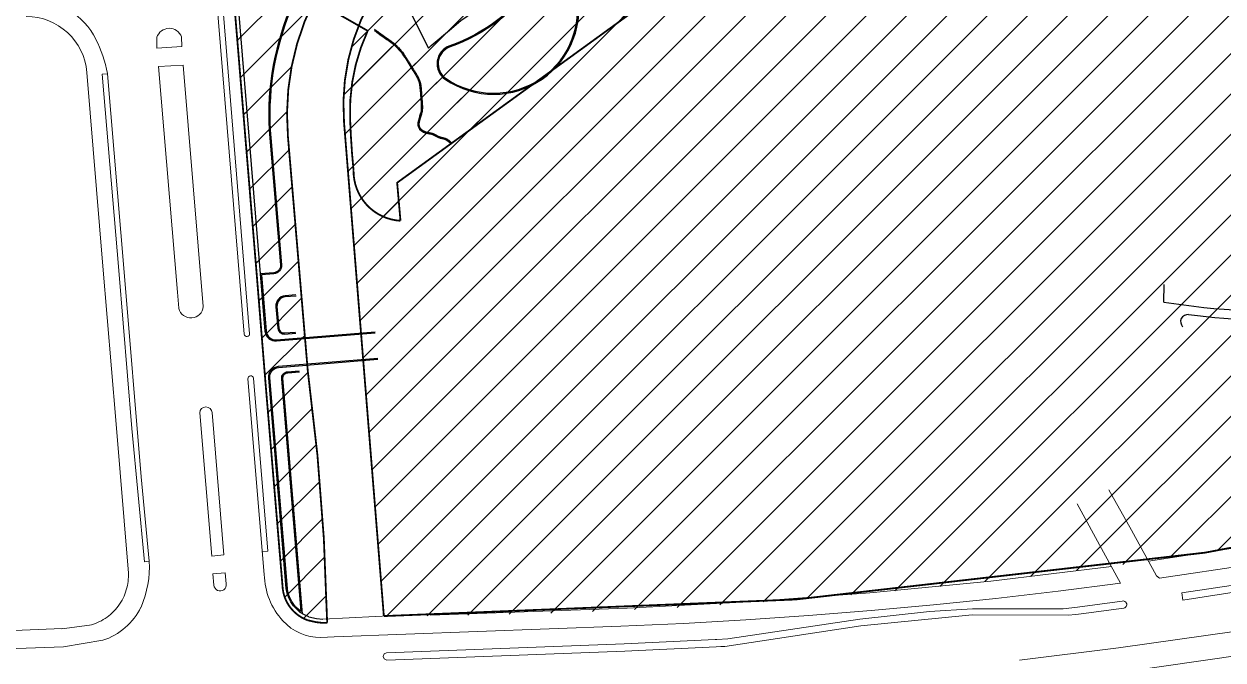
# Model space of a CAD drawing. Extents: x 216 to 1057, y -885 to -291.
# Drawn here: x 991.64 to 1000.66, y -681.58 to -676.79 of the extents above; entities that cross this region are included whole.
import ezdxf

# ---------------------------------------------------------------- set-up
doc = ezdxf.new("R2010")
doc.units = 0
doc.header["$LTSCALE"] = 1000
doc.header["$MEASUREMENT"] = 0
doc.layers.get('0').update_dxf_attribs({"linetype": 'CONTINUOUS'})
pattern_1 = [(45, (-343244937.3183714, -671142701.8827525), (-5612.66007566822, 5612.660075668221), [])]

# ---------------------------------------------------------------- blocks, each defined once
blk = doc.blocks.new('索引图')
h = blk.add_hatch()
h.set_pattern_fill('ANSI31', color=251, scale=5000)
h.set_pattern_definition(pattern_1)
edge = h.paths.add_edge_path()
edge.add_line((65039.75896221399, 227726.8412430286), (50144.0169519186, 236308.6762171984))
edge.add_arc((111118.7546775937, 197745.795006156), 72145.78607245079, 136.7135770476653, 147.6890902863402, ccw=False)
edge.add_arc((55222.24932676554, 242320.2357259989), 5945.569920319424, 36.22968581515312, 55.36616219692439, ccw=False)
edge.add_arc((45671.90617787838, 261169.8505263329), 21000.00061412105, 313.0910791496422, 341.6352244862869)
edge.add_line((65602.37440997362, 254553.4722237587), (70212.7217501998, 253727.9627871513))
edge.add_arc((-68888.84320658445, 281682.6169974804), 141882.7264519735, 348.6368706921875, 379.8156959760809)
edge.add_arc((79269.00621908903, 335068.5775517225), 15599.99999998764, 121.1953275978307, 199.8156959760123, ccw=False)
edge.add_line((71188.8730610609, 348412.918979764), (87502.3419971466, 358290.8887537718))
edge.add_arc((73931.8619491458, 380702.5391000509), 26199.99999956226, 301.1953275997715, 376.9572142568705)
edge.add_arc((-1394.708053231239, 357734.3895500898), 104950.4161386512, 16.95721425698097, 53.08198485125153)
edge.add_arc((81167.85819810629, 467625.424447298), 32500.00000032232, 204.9017030568265, 233.0819848513924, ccw=False)
edge.add_line((51689.33447891474, 453940.8842885494), (47785.38488781452, 451668.9061406851))
edge.add_arc((81167.85845446587, 467625.4244873524), 37000.00025913116, 183.3424068171192, 205.5473748497198, ccw=False)
edge.add_line((44230.79749673605, 465468.2163425684), (42221.40301960707, 465350.8631471395))
edge.add_line((42221.40301960707, 465350.8631471395), (40785.28002518415, 482413.1694027185))
edge.add_line((40785.28002518415, 482413.1694027185), (53978.46791404486, 483448.5028840303))
edge.add_line((53978.46791404486, 483448.5028840303), (53602.36846375465, 488434.360661149))
edge.add_line((53602.36846375465, 488434.360661149), (40365.90949773788, 487395.6314884424))
edge.add_line((40365.90949773788, 487395.6314884424), (36383.36198371649, 534711.526846528))
edge.add_line((36383.36198371649, 534711.526846528), (64610.97303968668, 537069.3659398556))
edge.add_line((64610.97303968668, 537069.3659398556), (64194.77480983734, 542052.0137332678))
edge.add_line((64194.77480983734, 542052.0137332678), (35963.99808198214, 539693.9102127552))
edge.add_line((35963.99808198214, 539693.9102127552), (31980.16546791792, 587025.0736023188))
edge.add_line((31980.16546791792, 587025.0736023188), (94540.675783813, 592079.6921598911))
edge.add_line((94540.675783813, 592079.6921598911), (94424.052498281, 597302.6379964352))
edge.add_line((94424.052498281, 597302.6379964352), (31562.84258747101, 592148.3705692291))
edge.add_line((31562.84258747101, 592148.3705692291), (30981.79819875956, 598886.4867646694))
edge.add_arc((126643.6251923442, 606937.2541851997), 95999.99999901037, 133.5050688912361, 184.8105978535675, ccw=False)
edge.add_arc((45892.10632199049, 692016.5242335796), 21299.99996617055, 313.5050688355328, 432.3342104929052)
edge.add_line((52355.89347732067, 712312.0768047571), (33810.65896737576, 718218.4175065756))
edge.add_line((33810.65896737576, 718218.4175065756), (40080.50717884302, 736161.48064816))
edge.add_line((40080.50717884302, 736161.48064816), (33283.52030396461, 738536.5531574488))
edge.add_line((33283.52030396461, 738536.5531574488), (26956.71707975864, 720430.4960554838))
edge.add_line((26956.71707975864, 720430.4960554838), (-880.1790645718575, 729266.8573923111))
edge.add_arc((940.6060470342636, 734983.9144654274), 5999.999999992971, 187.549543312213, 252.3342105476363, ccw=False)
edge.add_arc((-10955.37345933914, 733407.3131895065), 5999.999999985237, 7.549543312213022, 100.4253986594907)
edge.add_line((-12041.10427010059, 739308.2613003254), (-17590.43059402704, 738305.3310259581))
edge.add_line((-17590.43059402704, 738305.3310259581), (-16572.01072865725, 726303.5083287954))
edge.add_line((-16572.01072865725, 726303.5083287954), (-11963.01318752766, 670103.8019132614))
edge.add_line((-11963.01318752766, 670103.8019132614), (-11476.08093047142, 664166.4056055546))
edge.add_line((-11476.08093047142, 664166.4056055546), (-4072.65585398674, 573892.952265501))
edge.add_line((-4072.65585398674, 573892.952265501), (1790.096254229546, 503356.2812168598))
edge.add_line((1790.096254229546, 503356.2812168598), (2000.762499928474, 497397.8173377514))
edge.add_line((2000.762499928474, 497397.8173377514), (7900.236226499081, 430409.8986746073))
edge.add_line((7900.236226499081, 430409.8986746073), (11851.08685702085, 383607.6787221432))
edge.add_line((11851.08685702085, 383607.6787221432), (14342.36980366707, 350650.6893720627))
edge.add_line((14342.36980366707, 350650.6893720627), (15204.0347943306, 340012.959864974))
edge.add_line((15204.0347943306, 340012.959864974), (20966.85816240311, 305603.0881006718))
edge.add_line((20966.85816240311, 305603.0881006718), (22461.14092415571, 285859.835247159))
edge.add_line((22461.14092415571, 285859.835247159), (21754.86009925604, 261170.8434536457))
edge.add_line((21754.86009925604, 261170.8434536457), (30653.94090592861, 153776.6104109287))
edge.add_line((30653.94090592861, 153776.6104109287), (33174.83795112371, 122674.3955732584))
edge.add_line((33174.83795112371, 122674.3955732584), (37915.73838037252, 66041.09492123127))
edge.add_arc((48472.60482776165, 67281.92547941208), 10629.53854417611, 186.7036605213939, 250.1653040768115)
edge.add_line((44865.92144441605, 57282.97930324078), (47151.96110451221, 56765.28176283836))
edge.add_line((47151.96110451221, 56765.28176283836), (49009.55516338348, 56536.99230396748))
edge.add_line((49009.55516338348, 56536.99230396748), (50296.17029505968, 56605.24908864498))
edge.add_arc((-577765.0530421734, 43560.23751211166), 628196.6830435302, 1.18987867152913, 7.611029075072559)
edge.add_line((44897.25703203678, 126763.1232790947), (43961.08181154728, 137820.4047811031))
edge.add_line((43961.08181154728, 137820.4047811031), (39359.18594378233, 192143.6012781858))
edge.add_arc((110504.3613590002, 198170.5420668125), 71400.00000092252, 153.3989071060402, 184.8421522172885, ccw=False)
edge.add_line((46662.3586743474, 230141.7587052584), (61603.51059597731, 221603.0646955967))
edge.add_arc((110100.510445118, 199131.6274909973), 53450.20565355947, 155.1390094013091, 181.9101411584865)
edge.add_arc((282263.0806388259, 204873.3534212112), 225708.4942563293, 181.9101409965384, 185.647007647667)
edge.add_arc((71513.87102419138, 182487.8817251921), 13865.03803871287, 179.2731188041788, 266.7626804279899)
edge.add_line((70730.88699603081, 168644.969610095), (69800.71190673113, 179258.5656217337))
edge.add_line((69800.71190673113, 179258.5656217337), (134241.9552510381, 226000.3829113245))
edge.add_arc((328879.0178039074, 387190.4928816557), 252716.9121199787, 207.8339005002649, 219.6301040894119, ccw=False)
edge.add_line((105400.2214531898, 269194.4537401199), (72274.11913716793, 236895.2158408165))
edge.add_arc((105174.7310225964, 203496.4489119053), 46882.06367905883, 134.5695035920776, 148.8796678864627)
h = blk.add_hatch()
h.set_pattern_fill('ANSI31', color=251, scale=5000)
h.set_pattern_definition(pattern_1)
edge = h.paths.add_edge_path()
edge.add_line((78506.11630022526, 216798.7552644014), (79272.68162858486, 217541.1172474623))
edge.add_line((79272.68162858486, 217541.1172474623), (84393.28362226486, 221816.0131530762))
edge.add_line((84393.28362226486, 221816.0131530762), (87555.68162858486, 224456.1172474623))
edge.add_line((87555.68162858486, 224456.1172474623), (96376.68162858486, 230660.1172475815))
edge.add_line((96376.68162858486, 230660.1172475815), (105686.6816285849, 236124.1172474623))
edge.add_line((105686.6816285849, 236124.1172474623), (107861.9675369263, 236313.1649591923))
edge.add_arc((27290.22428244352, 302092.0981528759), 104012.8543169804, 320.7717307540655, 352.4364694220376)
edge.add_arc((-55670.77713948488, 309399.6721342802), 187249.9999995901, 353.5612781718296, 379.1994220405145)
edge.add_arc((115924.6824411154, 382924.8378961086), 13045.17986769451, 293.6815624031804, 311.9466728365076)
edge.add_arc((117045.3323452473, 381677.8981174231), 11368.66114745598, 311.9466728317181, 333.1114797016543)
edge.add_arc((118232.6518936753, 381075.8356189728), 10037.41850911229, 333.1114797012557, 356.653467660576)
edge.add_arc((119724.2488600016, 380988.6152056456), 8543.273633147379, 356.6534676567917, 382.2032367480386)
edge.add_arc((119724.2488583922, 380988.6152046919), 8543.273634961313, 22.20323674988164, 47.75300583375193)
edge.add_arc((118719.6934627295, 379882.5693793297), 10037.4185110513, 47.75300584041391, 71.29499379664887)
edge.add_arc((118292.7696042061, 378621.63996768), 11368.6611493815, 71.29499379637704, 92.45980066327813)
edge.add_arc((118364.7231618166, 376946.6660261154), 13045.17986964413, 92.45980066371165, 110.724911092733)
edge.add_arc((-55670.7771396637, 309399.672134161), 187249.9999998724, 25.20705145624709, 50.83827600460831)
edge.add_arc((-54915.23735719919, 297130.0249285698), 196463.1965597658, 53.26957257406382, 60.71790381581674)
edge.add_arc((-118049.7542366385, 206886.9255295992), 306250.0000002055, 58.67287019780524, 72.0304299744014)
edge.add_arc((-148900.938395381, 111764.8753211498), 406249.9999994747, 72.03042997477388, 78.1245314997645)
edge.add_line((-65300.69579190016, 509319.9808552265), (-66736.82238304615, 527440.4172478914))
edge.add_line((-66736.82238304615, 527440.4172478914), (-63368.45103734732, 537955.8722535372))
edge.add_line((-63368.45103734732, 537955.8722535372), (-67690.74742949009, 537798.612752676))
edge.add_line((-67690.74742949009, 537798.612752676), (-83990.06603604555, 537505.655192256))
edge.add_line((-83990.06603604555, 537505.655192256), (-109457.9969251156, 536426.8710268736))
edge.add_line((-109457.9969251156, 536426.8710268736), (-117676.0151106715, 536078.7678407431))
edge.add_line((-117676.0151106715, 536078.7678407431), (-118730.644874692, 536143.2607002258))
edge.add_line((-118730.644874692, 536143.2607002258), (-136319.3287109733, 538681.5170490742))
edge.add_arc((-138701.253981173, 516134.3713635206), 22672.61225704688, 83.96952745067459, 93.95081027595474)
edge.add_line((-140263.3973469734, 538753.1037476063), (-159307.2873545289, 538029.8991575241))
edge.add_line((-159307.2873545289, 538029.8991575241), (-180679.6982193589, 537218.2674148083))
edge.add_line((-180679.6982193589, 537218.2674148083), (-217098.5799700022, 535835.235773921))
edge.add_line((-217098.5799700022, 535835.235773921), (-226369.9915115833, 535483.147503972))
edge.add_line((-226369.9915115833, 535483.147503972), (-240166.783254385, 510168.1415795088))
edge.add_line((-240166.783254385, 510168.1415795088), (-235745.7731459141, 363883.5881646872))
edge.add_line((-235745.7731459141, 363883.5881646872), (-54297.60099989176, 370487.5962162018))
edge.add_line((-54297.60099989176, 370487.5962162018), (-64269.76850378513, 496312.1774601936))
edge.add_arc((-148900.9383949041, 111764.8753269911), 393749.9999937321, 72.0304299724848, 77.58820954259392, ccw=False)
edge.add_arc((-118049.7542303801, 206886.9255433083), 293749.9999851856, 65.19437029978161, 72.03042997191648, ccw=False)
edge.add_arc((11439.95696645975, 473616.4977419376), 6249.999999956084, 180.7521620856717, 244.1047299742118)
edge.add_arc((-118049.7542251348, 206886.9255487919), 290249.9999778526, 58.7378666963636, 64.1047299738392, ccw=False)
edge.add_line((32576.72781985998, 454993.2039737701), (33851.9603126049, 457143.5111902952))
edge.add_arc((-55670.77713942528, 309399.6721338034), 172750.0000001612, 26.461641723062996, 58.78698167293902, ccw=False)
edge.add_line((98980.7030094862, 386376.8258080482), (87702.43091851473, 377803.2442071438))
edge.add_line((87702.43091851473, 377803.2442071438), (94619.1218444109, 360857.1470469236))
edge.add_line((94619.1218444109, 360857.1470469236), (108858.8998265266, 362669.1019433737))
edge.add_arc((-59942.84334033728, 309428.3925144672), 176998.8746762678, -6.321297486991909, 17.505471916240992, ccw=False)
edge.add_arc((35948.34435355663, 304855.1444985867), 81409.4972961295, 295.65199387330176, 349.4432382979082, ccw=False)
edge.add_line((71190.83742952347, 231469.3629616499), (78506.11630022526, 216798.7552644014))
h = blk.add_hatch()
h.set_pattern_fill('ANSI31', color=251, scale=5000)
h.set_pattern_definition(pattern_1)
edge = h.paths.add_edge_path()
edge.add_line((407831.9553396106, 97536.47692644596), (388143.30102247, 160667.2160950899))
edge.add_line((388143.30102247, 160667.2160950899), (305374.6871128082, 245409.0003935099))
edge.add_line((305374.6871128082, 245409.0003935099), (279976.9427996874, 270302.5372993946))
edge.add_line((279976.9427996874, 270302.5372993946), (221418.0693919063, 285967.4484360218))
edge.add_line((221418.0693919063, 285967.4484360218), (104933.7536927462, 271352.3066174984))
edge.add_arc((298421.8122437, 13321.53910422325), 322517.4503578173, 126.8649209696995, 134.3416268182661)
edge.add_arc((115229.625425756, 200772.8967078924), 60415.5831790459, 134.3416268182649, 184.5076562770298)
edge.add_line((55000.91727811098, 196024.6964452267), (66095.01932185888, 58444.80700993538))
edge.add_arc((60568.17330467701, 1620027.456253409), 1561592.429683611, 270.2027837775651, 282.8487421505745)
at = {"color": 251, "linetype": 'Continuous', "lineweight": 13}
for p, q in [((22756.04377508163, 261197.9197955132), (31650.208314538, 153863.0684068203)), ((28688.64680713415, 137169.4796071053), (20481.17272561789, 237268.8460410833)), ((2821.146444141865, 219802.3972879648), (2815.592414975166, 216731.053669095)), ((2815.592414975166, 216731.053669095), (9806.504478037357, 217247.9554712772)), ((9806.504478037357, 217247.9554712772), (9705.384034216404, 219895.856995225)), ((10168.89731401205, 212039.0500538349), (3265.447782874107, 211623.7609424591)), ((3265.447782874107, 211623.7609424591), (8558.069348990917, 148766.6730000973)), ((15769.76999497414, 144708.8744976521), (10168.89731401205, 212039.0500538349)), ((-16683.07906681299, 209971.1541948318), (-12197.95478373766, 156003.5084788799)), ((-12446.45190179348, 209475.9903601408), (-10889.91049641371, 209632.5514601469)), ((-7804.639638662338, 154783.2352799177), (-12446.45190179348, 209475.9903601408)), ((-10889.91049641371, 209632.5514601469), (-6243.913589775562, 154349.7329947948)), ((-12197.95478373766, 156003.5084788799), (-8641.63561207056, 113034.8489975929)), ((-4118.713044166565, 110766.6582298279), (-7804.639638662338, 154783.2352799177)), ((-6243.913589775562, 154349.7329947948), (-1535.040401339531, 97305.70258903503)), ((8955.888065218925, 144241.1935185194), (8558.069348990917, 148766.6730000973)), ((29718.6627407074, 124736.6710432768), (33720.54469245672, 76511.05277383327)), ((14771.30203765631, 115143.5230635405), (18130.96503162384, 75130.23549246788)), ((21469.62644571066, 75486.20020699501), (18202.36691778898, 115169.318872571)), ((-8641.63561207056, 113034.8489975929), (-5114.633916795254, 70443.24468314648)), ((-4118.713044166565, 110766.6582298279), (-600.4752593636513, 73597.0032659769)), ((-1535.040401339531, 97305.70258903503), (697.4425401687622, 73719.85573136806)), ((274459.5044685602, 82406.79124844074), (281480.5345705748, 69684.02988243103)), ((307125.6748945713, 77993.01680362225), (279252.0212805867, 73722.30378651619)), ((-600.4752593636513, 73597.0032659769), (697.4425401687622, 73719.85573136806)), ((18130.96503162384, 75130.23549246788), (21469.62644571066, 75486.20020699501)), ((32335.10115331411, 76392.54740488529), (33720.54469245672, 76511.05277383327)), ((-5114.633916795254, 70443.24468314648), (-5099.658675193787, 69873.35214912891)), ((21823.6020950675, 70494.53364312649), (18473.06181162596, 70205.59075665474)), ((18473.06181162596, 70205.59075665474), (18746.35547500849, 67049.07981729507)), ((22162.06405961514, 67430.90536653996), (21823.6020950675, 70494.53364312649)), ((268917.5457948446, 72221.98421931267), (235270.8148358464, 68223.3199659586)), ((308904.7179805636, 72949.79195845127), (282239.6696475744, 68994.97908341885)), ((-5385.171631932259, 66933.69325065613), (-5519.215709865093, 66337.97595512867)), ((-5277.519901037216, 67528.91590452194), (-5385.171631932259, 66933.69325065613)), ((-5195.790503621101, 68122.0074762106), (-5277.519901037216, 67528.91590452194)), ((-5139.390172183514, 68711.4090127945), (-5195.790503621101, 68122.0074762106)), ((-5107.614152550697, 69295.64911222458), (-5139.390172183514, 68711.4090127945)), ((-5099.658675193787, 69873.35214912891), (-5107.614152550697, 69295.64911222458)), ((18746.35547500849, 67049.07981729507), (18785.64325350523, 67053.47160923481)), ((235270.8148358464, 68223.3199659586), (201535.7838455439, 64967.65103662014)), ((271418.6631761193, 67591.18596327305), (254077.6155022979, 65390.98850786686)), ((281480.5345705748, 69684.02988243103), (282237.2919085622, 68994.65791857243)), ((309582.4624090791, 68113.34581029415), (288528.8730995059, 64920.75145065784)), ((-6323.840912818909, 63984.8959581852), (-6591.914248406887, 63413.05146789551)), ((-6082.337861418724, 64565.12384867668), (-6323.840912818909, 63984.8959581852)), ((-5867.681743741035, 65151.91820919514), (-6082.337861418724, 64565.12384867668)), ((-5679.988188803196, 65743.46614682674), (-5867.681743741035, 65151.91820919514)), ((-5519.215709865093, 66337.97595512867), (-5679.988188803196, 65743.46614682674)), ((201535.7838455439, 64967.65103662014), (167737.092623055, 62457.63019168377)), ((254077.6155022979, 65390.98850786686), (236708.8250031471, 63390.89797580242)), ((288525.9674013257, 64945.23783504963), (288765.520873487, 62926.51540327072)), ((288765.520873487, 62926.51540327072), (310948.4031216502, 66288.73825919628)), ((-8722.63802164793, 60255.7821199894), (-9155.68811839819, 59790.09155189991)), ((-8309.87533825636, 60741.19779908657), (-8722.63802164793, 60255.7821199894)), ((-7918.716926813126, 61244.98419392109), (-8309.87533825636, 60741.19779908657)), ((-7550.356524527073, 61765.6724435091), (-7918.716926813126, 61244.98419392109)), ((-7205.852671504021, 62301.69343578815), (-7550.356524527073, 61765.6724435091)), ((-6886.118577599525, 62851.39353716373), (-7205.852671504021, 62301.69343578815)), ((-6591.914248406887, 63413.05146789551), (-6886.118577599525, 62851.39353716373)), ((-2011.967016935349, 60139.6082341671), (-1600.83447945118, 60920.66442549229)), ((133899.4740589261, 60694.81993424892), (79059.61573624611, 58720.97394824028)), ((167737.092623055, 62457.63019168377), (133899.4740589261, 60694.81993424892)), ((219315.7580245733, 61591.41538619995), (201901.8925095201, 59992.96161627769)), ((230118.5481284857, 60469.53025329113), (218201.8871361613, 59769.37486469746)), ((236708.8250031471, 63390.89797580242), (219315.7580245733, 61591.41538619995)), ((255472.0297033191, 60492.74710059166), (230118.5481284857, 60469.53025329113)), ((259398.0504598022, 60949.09806227684), (255472.0297033191, 60492.74710154533)), ((271848.6624532938, 62612.38258755207), (259398.0504598022, 60949.09806227684)), ((260403.7669104934, 59071.76040554047), (272331.1246067882, 60654.50001716614)), ((-13163.81206464767, 56891.51467359066), (-13707.55112361908, 56640.94502389431)), ((-12625.56761962175, 57167.5071117878), (-13163.81206464767, 56891.51467359066)), ((-12094.52019238472, 57468.89647710323), (-12625.56761962175, 57167.5071117878)), ((-11572.39611029625, 57795.50962078571), (-12094.52019238472, 57468.89647710323)), ((-11060.93002146482, 58147.02104127407), (-11572.39611029625, 57795.50962078571)), ((-10561.84835773706, 58522.94972002506), (-11060.93002146482, 58147.02104127407)), ((-10076.8521605134, 58922.65813612938), (-10561.84835773706, 58522.94972002506)), ((-9607.59952712059, 59345.35354101658), (-10076.8521605134, 58922.65813612938)), ((-9155.68811839819, 59790.09155189991), (-9607.59952712059, 59345.35354101658)), ((-4666.57009780407, 56512.37944424152), (-4059.650683939457, 57190.49266541004)), ((-4059.650683939457, 57190.49266541004), (-3489.256908595562, 57895.26571846008)), ((-3489.256908595562, 57895.26571846008), (-2957.018781781197, 58623.75912511349)), ((-2957.018781781197, 58623.75912511349), (-2464.255302071571, 59372.91721403599)), ((-2464.255302071571, 59372.91721403599), (-2011.967016935349, 60139.6082341671)), ((49044.32183521986, 57540.24296486378), (78410.29433357716, 59098.15007638931)), ((49044.32183521986, 57540.24296486378), (78410.29433357716, 59098.15007638931)), ((78410.29433357716, 59098.15007638931), (79059.61573624611, 58720.97394824028)), ((167025.721594274, 57400.42158031464), (149570.4090739489, 56406.77395284176)), ((161930.9274683595, 52070.49463415146), (198723.7992984653, 57600.19866478443)), ((184470.715654254, 58595.87709987164), (167025.721594274, 57400.42158031464)), ((201901.8925095201, 59992.96161627769), (184470.715654254, 58595.87709987164)), ((198723.7992984653, 57600.19866478443), (218201.8871361613, 59769.37486469746)), ((199074.0892535448, 55722.5762424469), (230115.4909754395, 58778.8748550415)), ((256783.2664898038, 58730.65249252319), (230115.4909754395, 58778.8748550415)), ((256783.2664898038, 58730.65249347687), (258931.5447824597, 58900.16259765625)), ((258931.5447824597, 58900.16259765625), (260403.7669104934, 59071.76040554047)), ((-23591.93633633852, 54943.89930415154), (-172036.7110877633, 49327.96906888485)), ((-15905.00977087021, 55888.67900216579), (-23698.78347212076, 54930.76700770855)), ((-15355.36349642277, 56039.97586071491), (-15905.00977087021, 55888.67900216579)), ((-14804.90811723471, 56215.4836114645), (-15355.36349642277, 56039.97586071491)), ((-14255.12071168423, 56415.68357133865), (-14804.90811723471, 56215.4836114645)), ((-13707.55112361908, 56640.94502389431), (-14255.12071168423, 56415.68357133865)), ((-8949.247998654842, 53144.19935417175), (-8172.414840936661, 53611.72941613197)), ((-8172.414840936661, 53611.72941613197), (-7416.938324809074, 54119.11876499653)), ((-7416.938324809074, 54119.11876499653), (-6685.842192649841, 54664.84316813946)), ((-6685.842192649841, 54664.84316813946), (-5981.997954785824, 55247.07639360428)), ((-5981.997954785824, 55247.07639360428), (-5308.087693035603, 55863.71015298367)), ((-5308.087693035603, 55863.71015298367), (-4666.57009780407, 56512.37944424152)), ((132108.2790930271, 55615.03218626976), (52265.54383963346, 52676.39244556427)), ((132108.2790930271, 55615.03218626976), (52265.54383963346, 52676.39244556427)), ((149570.4090739489, 56406.77395284176), (132108.2790930271, 55615.03218626976)), ((161116.6185702085, 50006.12934827805), (199074.0892535448, 55722.5762424469)), ((270847.0500474572, 49557.12603366375), (303766.2772709131, 54279.02079069614)), ((-23237.91604441404, 49878.90673482418), (-12206.57876819372, 51691.96897280216)), ((-12206.57876819372, 51691.96897280216), (-11376.20235782862, 51991.22432434559)), ((-11376.20235782862, 51991.22432434559), (-10554.36605668068, 52333.22567212582)), ((-10554.36605668068, 52333.22567212582), (-9744.301280736923, 52717.73673832417)), ((-9744.301280736923, 52717.73673832417), (-8949.247998654842, 53144.19935417175)), ((52265.54383963346, 52676.39244556427), (48511.88225877285, 52508.7645483017)), ((133113.4043427706, 50704.18887031078), (66834.59347999096, 48237.02449119091)), ((133113.4043427706, 50704.18887031078), (66834.59347999096, 48237.02449119091)), ((158418.6537847519, 51873.37333917618), (133113.4043427706, 50704.18887031078)), ((158864.0383147001, 51901.71575081348), (158418.6537847519, 51873.37333917618)), ((161930.9274683595, 52070.49463415146), (158864.0383147001, 51901.71575081348)), ((-171534.6916297674, 44360.0344825983), (-23237.91604441404, 49878.90673482418)), ((66174.42863869667, 47886.72479450703), (65927.89213222265, 47181.21275305748)), ((66174.42863869667, 47886.72479450703), (65927.89213222265, 47181.21275305748)), ((65927.89213222265, 47181.21275305748), (66226.1976929307, 46495.98192894459)), ((65927.89213222265, 47181.21275305748), (66226.1976929307, 46495.98192894459)), ((66834.59347999096, 48237.02449119091), (66174.42863869667, 47886.72479450703)), ((66834.59347999096, 48237.02449119091), (66174.42863869667, 47886.72479450703)), ((66910.57862603664, 46195.73164367676), (133218.7157012224, 48663.98772525787)), ((66910.57862603664, 46195.73164367676), (133218.7157012224, 48663.98772525787)), ((133218.7157012224, 48663.98772525787), (158704.7214132547, 49869.31647598743)), ((158704.7214132547, 49869.31647598743), (160047.8080140948, 49955.99208772182)), ((160047.8080140948, 49955.99208772182), (161116.6185702085, 50006.12934911251)), ((243266.0781934261, 46195.42632973194), (270847.0500474572, 49557.12603366375)), ((305419.8035751581, 47641.76647233963), (272548.0953127742, 42941.01580512524)), ((66226.1976929307, 46495.98192894459), (66910.57862603664, 46195.73164367676)), ((66226.1976929307, 46495.98192894459), (66910.57862603664, 46195.73164367676))]:
    blk.add_line(p, q, dxfattribs=at)
at = {"color": 251}
for p, q in [((45148.57428628206, 58244.29119098186), (47323.81665295362, 57751.68485403061)), ((47323.81665295362, 57751.68485403061), (49044.32183521986, 57540.24296486378))]:
    blk.add_line(p, q, dxfattribs=at)
at = {"color": 251, "ltscale": 0.05}
blk.add_lwpolyline([(21754.86009925604, 261170.8434536457, 500, 500, 0), (30653.94090592861, 153776.6104109287, 500, 500, 0), (33174.83795112371, 122674.3955732584, 500, 500, 0), (37915.73838037252, 66041.09492123127, 500, 500, 0.2842049256094683), (44865.92144441605, 57282.97930324078, 500, 500, 0), (47151.96110451221, 56765.28176283836, 500, 500, 0), (49009.55516338348, 56536.99230396748, 500, 500, 0), (50296.17029505968, 56605.24908864498, 500, 500, 0.02802488748390811), (44897.25703203678, 126763.1232790947, 500, 500, 0), (43961.08181154728, 137820.4047811031, 500, 500, 0), (39359.18594378233, 192143.6012781858, 500, 500, -0.1380643909468234), (46662.3586743474, 230141.7587052584, 500, 500, 0), (61603.51059597731, 221603.0646955967, 500, 500, 0.1173453035563838), (56680.0053640604, 197350.0211117268, 500, 500, 0.01630660179906856), (57649.94873535633, 182663.7753978968, 500, 500, 0.4014377800873707), (70730.88699603081, 168644.969610095, 500, 500, 0), (69800.71190673113, 179258.5656217337, 500, 500, 0), (134241.9552510381, 226000.3829113245, 500, 500, -0.05151614867094081)], format="xyseb", dxfattribs=at)
at = {"color": 251}
for points in [[(-10479.38172334433, 664248.1485005617), (-2508.968271017075, 567153.0806934834), (-869.0680557489395, 547421.0974644423), (4510.351713120937, 480300.5355719328), (13218.00236660242, 378792.1277587414), (16197.37669765949, 340136.1565386057), (21960.67617738247, 305723.158123374), (23462.23480468988, 285883.7726743221), (22756.07608813047, 261197.5298411846), (31650.59959465265, 153858.2943613529)], [(283468.7575680614, 145993.1610846519), (283623.7500128746, 150882.837233305)]]:
    blk.add_lwpolyline(points, dxfattribs=at)
for points in [[(71190.83742952347, 231469.3629616499), (78506.11630022526, 216798.7552644014), (79272.68162858486, 217541.1172474623), (84393.28362226486, 221816.0131530762), (87555.68162858486, 224456.1172474623), (96376.68162858486, 230660.1172475815), (105686.6816285849, 236124.1172474623), (107861.9675369263, 236313.1649591923, 0.1390493928580882), (130398.1170657873, 288401.360081315, 0.1123365032634898), (121164.3193566203, 370978.167951107)], [(22959.05418759584, 268294.4205524921), (26552.81054234505, 268191.6134386063, -0.3760434760307875), (28484.92604839802, 266398.9749398232), (30110.25281649828, 250744.7900217772, 0.1120356341359059), (31246.18582725525, 247391.2553050518), (39166.4198166132, 234465.4208450317, -0.2393199408595325), (39744.79633718729, 227245.1686698198, 0.1191564540488528), (34277.3876311183, 191713.1063188314), (37273.80435192585, 156341.8179866076, -0.4142135600918909), (35449.76418191195, 154180.1340606213), (31650.59959465265, 153858.2943613529), (32956.9723495841, 137919.1174714565, 0.4142135783462966), (36192.00475406647, 135174.20102036), (63692.83406275511, 137428.1667339802)], [(22967.63282197714, 268594.2978724241), (26561.38917672634, 268491.4907585382, -0.3760434760140972), (28783.32199990749, 266429.9564852715), (30408.64876741171, 250775.7715727091, 0.1120356341352893), (31501.9842902422, 247547.9944078922), (39422.21828007698, 234622.1599469185, -0.2393199408581214), (40022.28392016888, 227131.1483151913, 0.1191564540490333), (34576.31673848629, 191738.4319728613), (37572.73366105556, 156367.1412593126, -0.4142135601161561), (35475.08746486902, 153881.204752326), (31974.03590095043, 153584.6191855669), (33255.96978485584, 137943.6232602596, 0.4142135783509894), (36167.49894893169, 135473.1984542608), (63668.32825762033, 137727.164167881)], [(84555.84218400717, 217136.9031448364, 0.6132629983837323), (83417.74638432264, 208296.7485790253, 0.686989598822844), (119495.3232364058, 233259.2519493103, 0.6404888754095108), (108797.7525264025, 235351.1766107082, -0.1520753973048104), (84555.82265740633, 217136.896181941)], [(283468.7575680614, 145993.1610846519, 0.1060939023571893), (372801.4841831326, 150779.9837536812, 0.08737115536069834), (520853.3854156137, 221485.1042687893, 0.08737115536069834)], [(41595.33215099573, 147976.7473437786), (38567.45098918676, 147720.2457113266, 0.4134128998646024), (36013.15883690119, 144701.518132925), (36504.09846168756, 138711.5175827742, 0.4142135543426337), (38445.11775755882, 137064.5677001476), (41529.5805541873, 137317.369759798)], [(41620.65542221069, 147677.8180345297), (38592.77426040173, 147421.3164020777, 0.4134128998694714), (36312.15627223253, 144726.0239217281), (36803.0958969593, 138736.0233715773, 0.4142135543635435), (38420.61197686195, 137363.565136075), (41505.07477384806, 137616.3671958447)], [(38910.82158410549, 66141.61246323586), (33997.53435891867, 124834.1913878918, -0.4147225149570243), (36742.01059865952, 128074.4263539314), (64418.06836533546, 130342.8378901482)], [(39209.25056815147, 66172.91423785686), (34296.4886906743, 124859.2175245285, -0.4147225149515462), (36766.51730644703, 127775.4289939404), (64442.57507312298, 130043.8405301571)], [(43064.33791208267, 59679.90232884884), (37627.0446382761, 124632.0921723843, -0.4147225159591966), (39273.73038822412, 126576.2331525087), (42532.55874103308, 126843.3363478184)], [(43414.97608703375, 59087.52958250046), (37925.99897003174, 124657.118309021, -0.4147225159668839), (39298.23709499836, 126277.2357925177), (42557.0654476285, 126544.3389877081)]]:
    blk.add_lwpolyline(points, format="xyb", dxfattribs=at)
at = {"color": 251, "ltscale": 0.5, "const_width": 500}
blk.add_lwpolyline([(407831.9553396106, 97536.47692644596), (407831.9553396106, 97536.47692644596), (388143.30102247, 160667.2160950899), (305374.6871128082, 245409.0003935099), (279976.9427996874, 270302.5372993946), (221418.0693919063, 285967.4484360218), (104933.7536927462, 271352.3066174984, 0.03263486191540545), (73003.05558258295, 243981.2233376503, 0.2224548302050139), (55000.91727811098, 196024.6964452267), (66095.01932185888, 58444.80700993538, 0.05523447070775307)], format="xyb", close=True, dxfattribs=at)
at = {"color": 251, "linetype": 'Continuous', "lineweight": 13}
for points in [[(17018.41090446711, 260292.3684097528), (27190.28126770258, 137045.8248974085)], [(32773.90654271841, 70077.7304457426), (28215.03452289104, 124611.8963069916)]]:
    blk.add_lwpolyline(points, dxfattribs=at)
at = {"color": 251}
blk.add_lwpolyline([(84455.08092528582, 217419.4755580425, 0.6132629983768342), (83248.69937759638, 208048.9117183685, 0.6869895988245535), (119786.8410404921, 233330.0853444338, 0.6404888754046892), (108554.3917950392, 235526.606238842, -0.1520753973045024)], format="xyb", close=True, dxfattribs=at)
at = {"color": 251, "linetype": 'Continuous', "lineweight": 13, "flags": 128}
for points in [[(274459.5044685602, 82406.79124844074), (268115.8283746243, 93664.32030844688)], [(259343.6763106585, 89734.16246545315), (266718.4105595946, 76293.7576944828)], [(266718.4105595946, 76293.7576944828), (271418.6983405948, 67591.21350944042)]]:
    blk.add_lwpolyline(points, dxfattribs=at)
at = {"color": 251, "linetype": 'Continuous', "lineweight": 13, "extrusion": (0, 0, -1)}
for centre, radius, start, end in [((31765.51357215643, 210689.7289073467), 19548.37723691906, 89.99853492442334, 153.865739622614), ((-12326.15955394506, 145009.2902891636), 3456.676933107346, 184.8821760946396, 347.0577633093363), ((-16487.74570047855, 115035.2208992243), 1719.850761191553, 3.506786338486894, 175.4244782127612), ((-20462.10594433546, 67169.35553216934), 1719.954757573506, 171.1496474015271, 355.8864691017674), ((-52386.64307135344, 70405.71629536152), 19615.40757440519, 317.3275356307158, 358.9383229538388), ((-272154.7720819116, 61649.42870056629), 1010.43362704607, 72.26165732026959, 259.8450327012216), ((-48276.29798954725, 66359.40257179737), 13852.5912164721, 268.9219481055123, 318.1523893120522)]:
    blk.add_arc(centre, radius, start, end, dxfattribs=at)
at = {"color": 251, "linetype": 'Continuous', "lineweight": 13}
for centre, radius, start, end in [((-33563.5313975811, 208661.1912037134), 16931.14212203909, 4.54100219291629, 90.11677240411201), ((6279.425076365471, 218658.7945656776), 3642.447179558565, 19.95750009501434, 161.8053078480623), ((-45485.1420788765, 203135.0306873322), 35199.98214319811, 10.74072567304305, 27.3835634040315), ((27939.44787287712, 137107.8481245041), 751.7296608542862, 184.7327042915766, 4.702741079451677), ((28966.91180551052, 124673.522384882), 754.3985827192612, 4.685656225307809, 184.6856562253078), ((-27374.72183418274, 72154.6726334095), 28115.66160617522, 336.5527702173557, 3.294868419136406)]:
    blk.add_arc(centre, radius, start, end, dxfattribs=at)
at = {"color": 251}
for centre, radius, start, end in [((316982.4002913237, 356521.071611166), 215678.7169472271, 262.9211151877598, 283.7606862088856), ((290156.6020541191, 140501.6272069216), 2000, 82.92111518775974, 224.7949050850849)]:
    blk.add_arc(centre, radius, start, end, dxfattribs=at)
at = {"color": 251, "extrusion": (0, 0, -1)}
for centre, radius, start, end in [((-48472.42115610838, 67281.78031718731), 9629.304010693015, 290.0891228185758, 353.0962974528631), ((-48472.42115551233, 67281.7803170681), 9329.304010151282, 305.4285866075231, 353.1737814036042)]:
    blk.add_arc(centre, radius, start, end, dxfattribs=at)
at = {"color": 251}
for points, knots in [([(63418.32209563255, 221718.1410654783), (63651.76112854481, 221549.9027348757), (64447.91068983078, 220976.1217720509), (66214.78549921513, 219668.9059292078), (69039.46064209938, 217864.850033164), (71742.08049201965, 214724.2205922604), (73745.81340384483, 211057.245624423), (76091.67277562618, 207807.2983387709), (76245.58847463131, 204448.5675619841), (76456.23370450735, 201777.7868534327), (76653.27839112282, 199391.6389210224), (75822.19001317024, 197213.1956658363), (75175.12398171425, 194489.8221360445), (77623.63892835379, 192936.627378583), (79744.12646186352, 192851.8805078268), (81328.30494296551, 191665.8553642035), (83278.032099545, 191497.3024923801), (84339.69967675209, 190647.3488889933), (84799.37223517895, 190137.6952643394)], [0, 0, 0, 0, 863.1900922531622, 2943.931032691939, 6596.602293048092, 10875.2556491024, 15157.89037226351, 19224.05014651789, 22537.63232069553, 24961.25325569084, 27366.94491557267, 29512.82767110729, 32088.99433178682, 34729.11708898885, 36776.57029744392, 38443.12479968594, 40424.65302781614, 42421.24574567017, 42421.24574567017, 42421.24574567017, 42421.24574567017]), ([(63476.57240861654, 222045.2101314068), (63682.33214235306, 221897.6623394489), (63770.98218995333, 221833.7727154493), (63916.17732590437, 221729.0149248838), (63972.71832996607, 221688.1918734312), (64073.82364135981, 221615.1082595587), (64118.39042168856, 221582.8638521433), (64194.62737381458, 221527.6398613453), (64226.30181896687, 221504.6762545109), (64283.48243117332, 221463.1798627377), (64308.99245518446, 221444.6516894102), (64359.9814491868, 221407.5885202885), (64385.46319037676, 221389.0520362854), (64461.87425023317, 221333.4330608845), (64512.76940637827, 221296.341047883), (64665.35099577904, 221185.068220377), (64766.9335744977, 221110.8906571865), (65071.52718067169, 220888.6998986006), (65274.38444238901, 220741.0292838812), (65530.82602828741, 220556.4713778496), (65583.9563986659, 220518.3483392), (65743.48385316133, 220404.2964013815), (65850.01729923487, 220328.6847339869), (65974.58684158325, 220241.1393916607), (65992.35057598352, 220228.6761881113), (66027.91288912296, 220203.7655054331), (66045.70891702175, 220191.3196065426), (66099.13930273056, 220154.0073360205), (66134.81596362591, 220129.1663925648), (66241.9966211915, 220054.7220058441), (66313.65130853653, 220005.197034359), (66529.06923133135, 219856.748857379), (66673.28655529022, 219757.952848196), (67020.56975340843, 219519.5795766115), (67223.83620798588, 219379.6775035858), (67628.93913221359, 219095.7094749212), (67830.77606755495, 218951.6432334185), (68230.7410119772, 218656.4501128197), (68428.86979013681, 218505.3225580454), (68677.69135475159, 218306.2141709328), (68731.1768373251, 218262.8524445295), (68829.9336565733, 218181.6461616755), (68875.27324289083, 218143.9116170406), (68944.64088869095, 218085.4315246344), (68968.81452727318, 218064.9103574753), (69017.01464271545, 218023.7056490183), (69041.04447311163, 218003.019998312), (69112.92360186577, 217940.7165882587), (69160.56253731251, 217898.8523721695), (69302.64047628641, 217772.3012769222), (69396.24060535431, 217686.6559771299), (69673.70649594069, 217426.1044710875), (69854.23773038387, 217247.5830245018), (70318.6803342104, 216765.6775742769), (70595.22314423323, 216455.1704115868), (71125.29070019722, 215816.4210683107), (71378.81585770845, 215488.1781620979), (71676.78454744816, 215076.5799388885), (71731.90138626099, 214999.2826707363), (71828.26469427347, 214862.1246557236), (71869.75688433647, 214802.3834674358), (71952.02084118128, 214682.626363039), (71992.8000447154, 214622.6051995754), (72114.16789895296, 214442.1540892124), (72193.7868244052, 214321.336653471), (72429.74564766884, 213957.2295848131), (72582.90077614784, 213712.7026641369), (72884.50505691767, 213222.0033689737), (73032.95455217361, 212975.8306314945), (73328.8900680542, 212483.4386049509), (73476.37610286474, 212237.2192034721), (73774.08551287651, 211746.2888032198), (73924.30860859156, 211501.577947855), (74090.0619778037, 211238.8314185143), (74102.4126456976, 211219.2960525751), (74124.88382482529, 211183.8332747221), (74134.99678117037, 211167.90353477), (74155.26503074169, 211136.0346496105), (74165.4183985591, 211120.0982073545), (74195.93225991726, 211072.2816390991), (74216.34651327133, 211040.39427495), (74277.7724673152, 210944.6931889057), (74318.9673910737, 210880.840520978), (74443.02918314934, 210689.0446816683), (74526.37350594997, 210560.864449501), (74692.95975989103, 210303.4154793024), (74776.2017378807, 210174.1467092037), (74941.19350492954, 209914.0404250622), (75022.94344234467, 209783.2028126717), (75183.54402166605, 209519.4560315609), (75262.3949021101, 209386.5466595888), (75415.76708823442, 209118.1353178024), (75490.28868848085, 208982.6329785585), (75633.54069709778, 208708.5047678947), (75702.27137476206, 208569.8782942295), (75832.43974626064, 208288.975317359), (75893.87753337622, 208146.6979511976), (76007.9120516181, 207857.9930776358), (76060.50848680735, 207711.5645343065), (76113.22130531073, 207546.098187685), (76118.48807924986, 207529.3278887272), (76128.87926989794, 207495.762658596), (76134.00518393517, 207478.9636825323), (76149.1775380969, 207428.519321084), (76159.0185906887, 207394.826510191), (76187.74945479631, 207293.5712903738), (76205.84698992968, 207225.8322005272), (76260.99557638168, 207006.9603534937), (76294.19744807482, 206855.0326894522), (76352.638720572, 206549.856076479), (76377.87844711542, 206396.6061542034), (76422.05475205183, 206089.4105029106), (76440.99135077, 205935.4640333652), (76474.18120622635, 205627.4809311628), (76488.43436402082, 205473.4438022375), (76513.83947134018, 205165.8837049007), (76524.99132061005, 205012.360437274), (76545.74166488647, 204706.4427928925), (76555.3401222825, 204554.0482658148), (76568.50108093023, 204345.8923902512), (76572.07955271006, 204289.37386024), (76577.39737272263, 204206.4321311712), (76579.10872161388, 204179.9050631523), (76582.55535453558, 204126.8731369972), (76584.28982847929, 204100.3716340065), (76589.52593445778, 204020.9070384502), (76593.06025075912, 203967.9838584661), (76603.78762888908, 203809.346249342), (76611.10512131453, 203703.7637418509), (76633.50480496883, 203387.3224977255), (76649.03423714638, 203176.7698684931), (76671.1082829237, 202885.8675372601), (76677.25839233398, 202805.6720651388), (76695.88660049438, 202564.9105583429), (76708.54259318113, 202404.1693743467), (76726.0621355176, 202184.0618944168), (76730.77197045088, 202125.121299386), (76738.71832805872, 202025.9823607206), (76741.94370216131, 201985.8259724379), (76747.86377954483, 201912.2443121672), (76750.55579686165, 201878.8314386606), (76754.82009220123, 201825.9634406567), (76756.38876110315, 201806.5280767679), (76759.3470595479, 201769.8962930441), (76760.73684835434, 201752.6978224516), (76763.51805710793, 201718.2615303993), (76764.90925228596, 201701.0260539055), (76769.07913947105, 201649.2695368528), (76771.85413879156, 201614.6984152794), (76780.12038761377, 201510.7997488976), (76785.55298030376, 201441.2869902849), (76801.2565908432, 201232.1828598976), (76810.9400820136, 201091.9693740606), (76826.81050139666, 200810.4740543365), (76832.99780791998, 200669.1916469336), (76839.8915041089, 200386.1190458536), (76840.59834957123, 200244.3277959824), (76834.47719758749, 199960.7909452915), (76827.64939922094, 199819.0435738564), (76812.98975628614, 199641.2693265676), (76809.67330443859, 199604.9467849731), (76798.70988827944, 199496.0588277578), (76790.04899388552, 199423.5727630854), (76778.13098716736, 199338.7483061552), (76776.33113491535, 199326.2615807056), (76772.85567688942, 199302.7547104359), (76771.19011026621, 199291.7349050045), (76767.79254496098, 199269.7299141884), (76766.060115695, 199258.7413734198), (76760.76401370764, 199225.8168230057), (76757.10152816772, 199203.9218908548), (76745.73579275608, 199138.3948755264), (76737.65429186821, 199094.9206504822), (76709.4145168066, 198951.8110412359), (76687.2732861638, 198853.0072094202), (76639.18768066168, 198656.9512057304), (76613.24356108904, 198559.6982849836), (76558.59267288446, 198366.2033727169), (76529.8858884573, 198269.960791707), (76470.70484632254, 198077.9228515625), (76440.23044520617, 197982.1271343231), (76378.46693611145, 197790.4106417894), (76347.17765039206, 197694.4897284508), (76284.69985222816, 197501.9493435621), (76253.51116389036, 197405.3299096823), (76210.1766384244, 197268.0335812569), (76197.62147831917, 197227.8836277723), (76172.7396337986, 197147.333091259), (76160.41706758738, 197106.9449747801), (76123.95886194706, 196985.5380920172), (76100.33307480812, 196904.2757261992), (76055.25785821676, 196741.6408289671), (76033.8087143898, 196660.2683672905), (75993.88932222128, 196497.9855452776), (75975.41949158907, 196417.0752853155), (75942.2360201478, 196256.3202443123), (75927.52295589447, 196176.4757250547), (75902.59023547173, 196018.4817992449), (75892.37129414082, 195940.3330283165), (75877.1044139862, 195786.3739613295), (75872.05716186762, 195710.5649834871), (75868.12625902891, 195575.5358926058), (75868.2817799449, 195515.8222799301), (75872.71480488777, 195398.6844511032), (75876.99198520184, 195341.261374712), (75889.90463167429, 195228.9552108049), (75898.53909498453, 195174.0733529329), (75918.32321566343, 195077.0909277201), (75928.69169056416, 195034.5297878981), (75952.56431484222, 194951.199734211), (75966.06763517857, 194910.430768013), (75986.28973025084, 194857.177721858), (75991.54773151875, 194843.9157454967), (75999.15251940489, 194825.5327287912), (76001.34156668186, 194820.3279517889), (76005.78751909733, 194809.9276870489), (76008.04343402386, 194804.7345496416), (76014.90967774391, 194789.1760673523), (76019.61850750446, 194778.831643343), (76034.13639777899, 194747.8819754124), (76044.33690941334, 194727.360200882), (76076.72857630253, 194665.6635279655), (76100.51206481457, 194624.8358695507), (76152.14561015368, 194544.1729511023), (76179.99582499266, 194504.3384580612), (76239.57608157396, 194425.7794214487), (76271.30602324009, 194387.0554882288), (76338.4179225564, 194310.8577251434), (76373.79966056347, 194273.3843107224), (76447.95157533884, 194199.8348864317), (76486.7215077281, 194163.7591221333), (76567.35775333643, 194093.1496649981), (76609.22384768724, 194058.6160941124), (76714.16270762682, 193976.8771277666), (76778.67385977507, 193930.5400204659), (76912.39610034227, 193841.6408475637), (76981.60654169321, 193799.0787066221), (77123.72678232193, 193718.0454859734), (77196.63623732328, 193679.5742253065), (77345.12973362207, 193606.9992085695), (77420.71364891529, 193572.8952817917), (77573.51384663582, 193509.2974597216), (77650.73016244173, 193479.8034610748), (77749.97867137194, 193445.1223381758), (77771.74645465612, 193437.7134866714), (77811.03816097975, 193424.6930187941), (77828.55829685926, 193419.0135937929), (77863.55060249567, 193407.9207729101), (77881.02276802063, 193402.5066711903), (77907.69147783518, 193394.4318977594), (77916.89413630962, 193391.6800136566), (77935.32201445103, 193386.2366591692), (77944.54425048828, 193383.5460501909), (77972.23588484526, 193375.5643415451), (77990.7302184701, 193370.3633613586), (78046.31289988756, 193355.0961862803), (78083.50105571747, 193345.365801096), (78195.83663260937, 193317.2245280743), (78271.38460928202, 193299.974922657), (78423.47189110518, 193267.4602509737), (78500.0104868412, 193252.1957662106), (78653.96712684631, 193222.5003590584), (78731.38482314348, 193208.0697896481), (78886.96659594774, 193178.8258584738), (78965.13085180521, 193164.0127072334), (79122.05460709333, 193132.7136380672), (79200.81491577625, 193116.2277129889), (79358.74707615376, 193080.215965271), (79437.92034614086, 193060.689633131), (79582.23256278038, 193021.0577747822), (79647.3449908495, 193001.6813663244), (79777.48190587759, 192959.0921254158), (79842.50686109066, 192935.8783898354), (79915.04356122017, 192907.3104144335), (79922.73370707035, 192904.2477935553), (79938.06854468584, 192898.0730141401), (79945.71691054106, 192894.9596395493), (79968.60580515862, 192885.544487834), (79983.79012650251, 192879.1676924229), (80029.12612825632, 192859.7602604628), (80059.06080371141, 192846.4527330399), (80147.72015082836, 192805.7579334974), (80205.65460312366, 192777.4577640295), (80319.75587826967, 192719.2941595316), (80375.92344915867, 192689.4301708937), (80486.82427036762, 192628.9619214535), (80541.55787032843, 192598.3572500944), (80649.89095115662, 192537.1877734661), (80703.49052780867, 192506.6227817535), (80809.8164767623, 192446.2791417837), (80862.5427583456, 192416.5005431175), (80967.34384977818, 192358.4445728064), (81019.41836571693, 192330.1674647331), (81123.10410171747, 192275.7929444313), (81174.71473664045, 192249.6959426403), (81277.64011472464, 192200.3132435083), (81328.95386201143, 192177.0279456377), (81387.66220664978, 192152.292083025), (81395.11848801374, 192149.1856991053), (81407.17306500673, 192144.2220631838), (81411.77398711443, 192142.3413897753), (81420.9975758791, 192138.5985045433), (81425.61761242151, 192136.7373553514), (81439.50231903791, 192131.1842991114), (81448.79158830643, 192127.5227838755), (81476.75668781996, 192116.6558982134), (81495.52983796597, 192109.5681921244), (81552.22864353657, 192088.7443886995), (81590.534019351, 192075.4477542639), (81691.04804825783, 192042.283107996), (81753.98604595661, 192023.1851551533), (81881.96666896343, 191986.8166216612), (81947.00835591555, 191969.5463180542), (82078.85684686899, 191936.068870306), (82145.66307026148, 191919.8617879152), (82280.69073092937, 191887.6916593313), (82348.91195106506, 191871.7286293507), (82486.42126297951, 191839.1719648838), (82555.70949590206, 191822.5783641338), (82695.00719732046, 191787.8297969103), (82765.01718705893, 191769.6748400927), (82905.40564322472, 191730.8157556057), (82975.78503644466, 191710.111456275), (83116.53075283766, 191665.1105313301), (83186.8983411789, 191640.8132762909), (83267.76290792227, 191610.1027903557), (83278.48282855749, 191605.9748095274), (83300.11501270533, 191597.5253626108), (83311.03186756372, 191593.1994156837), (83342.21225208044, 191580.6637173891), (83362.41562479734, 191572.3235179186), (83422.75187897682, 191546.7710616589), (83462.61082702875, 191529.026960969), (83581.0898322463, 191473.7573597431), (83658.61112946272, 191434.1949869394), (83810.73740202188, 191350.1111153364), (83885.34266263247, 191305.5897601843), (84031.67645150423, 191212.0458304882), (84103.40524959564, 191163.0232900381), (84244.04318422079, 191060.91687572), (84312.95254254341, 191007.8329627514), (84480.45471692085, 190871.6557917595), (84577.40822255611, 190786.3961865902), (84765.51499456167, 190609.2122219801), (84856.66888689995, 190517.2872105837), (84970.97889119387, 190394.8719331026), (84996.68140554428, 190366.856145978), (85042.21611481905, 190313.8396657705)], [0, 0, 0, 0, 327.6440326918449, 327.6440326918449, 536.5888561918593, 536.5888561918593, 701.3175065148914, 701.3175065148914, 818.4320945891099, 818.4320945891099, 912.779957342787, 912.779957342787, 1007.127820096464, 1007.127820096464, 1195.823545603819, 1195.823545603819, 1573.214996618528, 1573.214996618528, 2327.997898647945, 2327.997898647945, 2525.086426419397, 2525.086426419397, 2919.263481962299, 2919.263481962299, 2984.79080156322, 2984.79080156322, 3050.318121164142, 3050.318121164142, 3181.372760365985, 3181.372760365985, 3443.482038769671, 3443.482038769671, 3967.700595577043, 3967.700595577043, 4704.03320085742, 4704.03320085742, 5440.365806137796, 5440.365806137796, 6176.698411418171, 6176.698411418171, 6379.417672650203, 6379.417672650203, 6552.790904200751, 6552.790904200751, 6645.856070267081, 6645.856070267081, 6738.921236333411, 6738.921236333411, 6925.051568466071, 6925.051568466071, 7297.312232731391, 7297.312232731391, 8041.833561262031, 8041.833561262031, 9260.428177927499, 9260.428177927499, 10479.02279459297, 10479.02279459297, 10759.26980331281, 10759.26980331281, 10974.32279854719, 10974.32279854719, 11189.37579378157, 11189.37579378157, 11619.48178425034, 11619.48178425034, 12481.18898871174, 12481.18898871174, 13342.89619317314, 13342.89619317314, 14204.60339763455, 14204.60339763455, 15066.31060209595, 15066.31060209595, 15135.56247779461, 15135.56247779461, 15192.08950522206, 15192.08950522206, 15248.6165326495, 15248.6165326495, 15361.67058750439, 15361.67058750439, 15587.77869721416, 15587.77869721416, 16039.99491663371, 16039.99491663371, 16492.21113605326, 16492.21113605326, 16944.42735547281, 16944.42735547281, 17396.64357489236, 17396.64357489236, 17848.85979431191, 17848.85979431191, 18301.07601373145, 18301.07601373145, 18753.292233151, 18753.292233151, 19205.50845257055, 19205.50845257055, 19256.40923007791, 19256.40923007791, 19307.31000758527, 19307.31000758527, 19409.11156259998, 19409.11156259998, 19612.71467262942, 19612.71467262942, 20065.01287685298, 20065.01287685298, 20517.31108107653, 20517.31108107653, 20969.60928530009, 20969.60928530009, 21421.90748952364, 21421.90748952364, 21874.2056937472, 21874.2056937472, 22326.50389797076, 22326.50389797076, 22495.58978008603, 22495.58978008603, 22575.25584403618, 22575.25584403618, 22654.92190798633, 22654.92190798633, 22814.25403588664, 22814.25403588664, 23132.91829168724, 23132.91829168724, 23770.24680328845, 23770.24680328845, 24012.70653383031, 24012.70653383031, 24497.62599491403, 24497.62599491403, 24674.69767364758, 24674.69767364758, 24795.06950563245, 24795.06950563245, 24895.04496897052, 24895.04496897052, 24953.11605365694, 24953.11605365694, 25004.43826761985, 25004.43826761985, 25055.76048158275, 25055.76048158275, 25158.40490950856, 25158.40490950856, 25363.69376536019, 25363.69376536019, 25774.1003584222, 25774.1003584222, 26184.50695148422, 26184.50695148422, 26594.91354454623, 26594.91354454623, 27005.32013760825, 27005.32013760825, 27110.78292725801, 27110.78292725801, 27321.70850655752, 27321.70850655752, 27358.13349067043, 27358.13349067043, 27390.30685253447, 27390.30685253447, 27422.48021439852, 27422.48021439852, 27486.82693812661, 27486.82693812661, 27615.52038558281, 27615.52038558281, 27912.34347492966, 27912.34347492966, 28209.16656427652, 28209.16656427652, 28505.98965362338, 28505.98965362338, 28802.81274297024, 28802.81274297024, 29099.63583231709, 29099.63583231709, 29396.45892166395, 29396.45892166395, 29518.6635957595, 29518.6635957595, 29640.86826985504, 29640.86826985504, 29885.27761804613, 29885.27761804613, 30129.68696623723, 30129.68696623723, 30374.09631442832, 30374.09631442832, 30618.50566261941, 30618.50566261941, 30862.91501081051, 30862.91501081051, 31107.3243590016, 31107.3243590016, 31306.94166263289, 31306.94166263289, 31506.55896626419, 31506.55896626419, 31706.17626989548, 31706.17626989548, 31868.18071190739, 31868.18071190739, 32030.18515391929, 32030.18515391929, 32084.43955009279, 32084.43955009279, 32105.94113557555, 32105.94113557555, 32127.44272105831, 32127.44272105831, 32170.44589202383, 32170.44589202383, 32256.45223395486, 32256.45223395486, 32430.44480493045, 32430.44480493045, 32604.43737590604, 32604.43737590604, 32778.42994688163, 32778.42994688163, 32952.42251785722, 32952.42251785722, 33126.41508883281, 33126.41508883281, 33300.40765980841, 33300.40765980841, 33548.50494224353, 33548.50494224353, 33796.60222467865, 33796.60222467865, 34044.69950711376, 34044.69950711376, 34292.79678954888, 34292.79678954888, 34540.894071984, 34540.894071984, 34610.5032316252, 34610.5032316252, 34666.47952769067, 34666.47952769067, 34722.29778055657, 34722.29778055657, 34751.70431113434, 34751.70431113434, 34781.11084171212, 34781.11084171212, 34839.92390286768, 34839.92390286768, 34957.5500251788, 34957.5500251788, 35193.99162335702, 35193.99162335702, 35430.43322153523, 35430.43322153523, 35666.87481971345, 35666.87481971345, 35903.31641789166, 35903.31641789166, 36139.75801606988, 36139.75801606988, 36376.19961424809, 36376.19961424809, 36570.29008203393, 36570.29008203393, 36764.38054981976, 36764.38054981976, 36787.39104634956, 36787.39104634956, 36810.40154287935, 36810.40154287935, 36856.42253593895, 36856.42253593895, 36948.46452205814, 36948.46452205814, 37131.48773690711, 37131.48773690711, 37314.51095175608, 37314.51095175608, 37497.53416660506, 37497.53416660506, 37680.55738145403, 37680.55738145403, 37863.58059630301, 37863.58059630301, 38046.60381115198, 38046.60381115198, 38229.62702600096, 38229.62702600096, 38412.65024084993, 38412.65024084993, 38439.28230294916, 38439.28230294916, 38455.71223459583, 38455.71223459583, 38472.14216624251, 38472.14216624251, 38505.00202953586, 38505.00202953586, 38570.72175612257, 38570.72175612257, 38702.16120929598, 38702.16120929598, 38911.39858724747, 38911.39858724747, 39120.63596519895, 39120.63596519895, 39329.87334315043, 39329.87334315043, 39539.11072110191, 39539.11072110191, 39748.34809905339, 39748.34809905339, 39957.58547700488, 39957.58547700488, 40166.82285495636, 40166.82285495636, 40376.06023290784, 40376.06023290784, 40408.05577455887, 40408.05577455887, 40440.66345071885, 40440.66345071885, 40501.45345037015, 40501.45345037015, 40623.03344967274, 40623.03344967274, 40866.19344827794, 40866.19344827794, 41109.35344688313, 41109.35344688313, 41352.51344548833, 41352.51344548833, 41595.67344409353, 41595.67344409353, 41955.6228758463, 41955.6228758463, 42315.57230759907, 42315.57230759907, 42421.24574567017, 42421.24574567017, 42421.24574567017, 42421.24574567017])]:
    blk.add_open_spline(points, degree=3, knots=knots, dxfattribs=at)

msp = doc.modelspace()

# ---------------------------------------------------------------- block references
at = {"xscale": 2.700000000000001e-05, "yscale": 2.700000000000001e-05, "zscale": 2.700000000000001e-05}
msp.add_blockref('索引图', (992.5635139495978, -682.8226928765148), dxfattribs=at)

doc.saveas('drawing.dxf')
